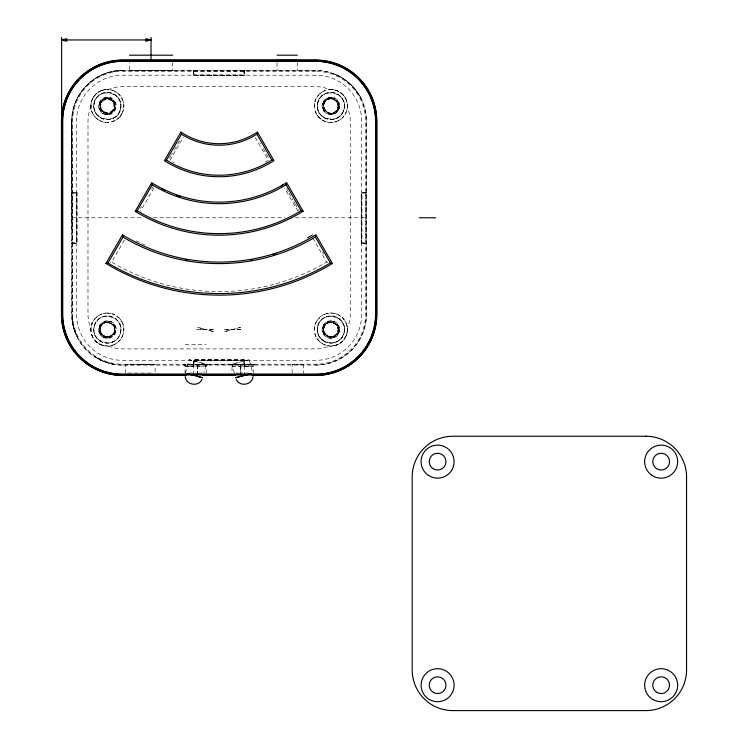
<?xml version="1.0" encoding="UTF-8"?>
<svg xmlns="http://www.w3.org/2000/svg" width="748" height="748" viewBox="0 0 748 748"><rect width="100%" height="100%" fill="white"/><g stroke="black" fill="none" stroke-linecap="round" stroke-linejoin="round"><path stroke-width="0.56" stroke-dasharray="3.74 2.81" d="M125.636 373.215L125.655 364.566L139.652 364.323M244.54 366.286L244.54 365.061M292.159 373.215L292.159 364.575L297.872 364.472L303.585 364.575L303.594 373.215M252.731 364.687L254.685 364.585L183.606 364.556L185.083 366.109L185.093 373.224M206.242 373.205L206.242 366.09L207.738 364.594L201.904 364.744M233.89 364.715L230.552 364.603L232.002 366.09L232.002 373.205M253.161 373.224L253.161 366.109L254.685 364.585M197.715 364.94L197.715 373.392M347.343 104.43L347.801 108.423A34.586 34.586 0 0 1 350.251 121.223L350.26 314.3A34.586 34.586 0 0 1 347.829 327.035L347.343 331.102M315.656 365.108A50.808 50.808 0 0 0 366.464 314.3L366.464 121.232A50.808 50.808 0 0 0 315.656 70.424L122.588 70.518A50.808 50.808 0 0 0 71.78 121.232L72.612 323.547L71.78 314.3L71.78 121.232C71.023 93.528 96.38 68.975 124.028 70.377M91.069 108.787L91.125 102.897M347.39 107.422L347.409 105.992A16.493 16.419 -6.4 0 0 330.897 89.545L326.652 90.031M123.803 330.943L123.794 328.063M123.794 107.478L123.803 104.589M99.306 103.626L101.859 99.652C98.063 102.785 98.147 109.18 101.859 112.322L99.306 108.348L99.606 109.199M115.388 108.348L112.836 112.322C116.632 109.199 116.548 102.803 112.836 99.652L115.388 103.626L115.089 102.785M99.306 327.185L101.859 323.211C98.063 326.334 98.147 332.729 101.859 335.88L99.306 331.906L99.606 332.748M115.388 331.906L112.836 335.88C116.632 332.748 116.548 326.352 112.836 323.211L115.388 327.185L115.089 326.334M322.856 103.626L325.408 99.652C321.612 102.785 321.696 109.18 325.408 112.322L322.856 108.348L323.155 109.199M338.947 108.348L336.394 112.322C340.19 109.199 340.106 102.803 336.394 99.652L338.947 103.626L338.648 102.785M322.856 327.185L325.408 323.211C321.612 326.334 321.696 332.729 325.408 335.88L322.856 331.906L323.155 332.748M338.947 331.906L336.394 335.88C340.19 332.748 340.106 326.352 336.394 323.211L338.947 327.185L338.648 326.334M91.069 326.745L91.125 332.636M314.637 103.159L314.665 108.993M314.665 326.539L314.637 332.374M100.101 330.887C97.951 317.152 120.671 322.295 113.518 333.571C110.564 338.564 102.532 337.713 100.447 332.402C96.043 316.385 122.812 321.752 112.63 334.833C121.644 325.567 102.383 315.88 100.101 328.204M323.66 328.204C321.378 337.488 336.89 340.368 338.143 330.887C340.443 321.603 324.838 318.695 323.66 328.204C326.091 315.75 344.893 325.745 336.189 334.833C343.098 328.241 332.206 317.348 325.614 324.258C318.676 330.784 329.653 341.836 336.114 334.749M112.555 334.749C107.413 340.583 97.184 333.86 100.494 326.829M324.052 326.829C321.182 333.169 329.354 339.742 334.936 335.712M347.175 108.787L346.857 110.237M123.616 332.374L123.298 333.823M123.588 108.993L122.7 112.069M347.119 332.636L346.249 335.618M185.467 373.14L189.076 359.648L206.252 364.248L203.849 373.243M91.387 325.296L91.845 323.847M314.955 101.709L316.021 98.839M315.03 324.997L316.236 321.958M91.49 101.382L92.696 98.381M122.831 335.272L121.475 338.087M346.399 111.686L345.052 114.5M122.018 113.574L121.167 115.024M345.557 337.161L343.706 339.966M140.531 208.346L141.522 206.626M151.526 189.291L152.966 186.794M169.469 158.324L170.965 155.752M171.647 154.565L172.517 153.059M174.34 149.89L181.081 138.221M154.023 187.898L140.381 211.31M169.983 160.287L183.382 137.071M124.374 240.071L111.695 262.043L110.433 262.37M93.201 321.032L95.108 318.461M316.769 97.446L318.685 94.884M317.077 320.509L320.49 316.722M93.547 96.922L96.922 93.182M344.164 115.828L342.004 118.212M120.587 339.405L118.427 341.789M112.555 111.2C119.652 104.757 108.582 93.752 102.065 100.7C95.108 107.226 106.123 118.296 112.555 111.2C103.308 120.334 93.855 100.961 106.01 98.745C112.826 97.184 117.623 106.459 112.63 111.274C122.392 99.587 98.456 92.285 100.101 107.329C100.868 112.331 107.235 115.061 111.377 112.153M336.114 111.2C343.21 104.757 332.14 93.752 325.614 100.7C318.667 107.226 329.672 118.296 336.114 111.2C326.1 120.755 317.068 98.988 330.897 98.512C337.376 98.325 340.602 106.861 336.189 111.274C344.65 102.822 328.073 92.659 324.052 103.28C321.191 109.563 329.344 116.221 334.936 112.153M193.367 70.518L193.367 75.679L244.531 75.679L244.531 70.424M76.782 192.619L71.873 192.367M244.39 70.377L244.269 75.426M71.743 243.39L77.044 243.53L71.873 243.53M193.62 365.033L193.545 360.031L244.353 360.031L244.353 365.108L244.531 359.853L244.54 373.392M366.389 192.619L361.387 192.545L361.387 243.352L366.464 243.352M366.38 243.53L361.209 243.53L366.511 243.39M119.026 117.67L116.379 119.811M342.575 341.219L339.966 343.341M319.817 93.743L322.388 91.845M96.24 317.32L98.801 315.413M340.77 119.231L338.059 120.867M117.184 342.808L114.472 344.445M125.655 364.585L155.107 364.575L155.107 373.215M98.278 92.191L101.27 90.639M321.864 315.721L324.819 314.188M96.997 77.343L97.969 76.735M312.664 234.844L310.944 235.854A178.968 178.968 0 0 0 312.636 234.788L306.026 238.612M307.905 237.612L312.655 234.863M111.377 335.712C106.796 338.947 99.783 335.197 99.98 329.541M114.93 120.662L107.347 122.504M338.451 344.23L335.506 345.398M100.195 314.665L101.625 314.057M323.781 91.097L325.202 90.489M90.901 105.992A16.493 16.419 83.6 0 1 107.347 89.47L109.853 89.059A34.586 34.586 0 0 1 122.588 86.637L315.656 86.628A34.586 34.586 0 0 1 328.391 89.059L329.625 89.526M333.991 345.763L328.466 346.446A34.586 34.586 0 0 1 315.665 348.886L122.588 348.905A34.586 34.586 0 0 1 109.853 346.474L107.347 346.053L108.712 345.997M336.628 121.475L333.73 122.261M113.042 345.043L110.143 345.819M234.405 373.243L231.992 364.248L238.219 362.565M243.745 361.106L249.168 359.648L252.787 373.14M102.747 90.134L105.795 89.554M240.697 327.344L223.867 331.841L240.267 327.456M326.362 313.664L329.419 313.094M103.074 313.599L105.954 313.094M249.131 359.648L231.992 364.248M303.585 364.585L301.818 364.65M230.506 364.566L240.576 364.398L240.576 373.028M185.121 366.081L206.205 366.081M254.638 364.594L253.479 364.659M232.039 366.081L253.123 366.081M206.186 366.127L191.544 366.277M253.095 366.127L249.841 366.249M207.205 364.678L207.692 364.603L200.698 364.753M107.347 114.369L110.826 113.612L106.151 114.285L107.347 114.369L104.14 113.733M330.897 114.369L334.384 113.612L329.709 114.285L330.897 114.369L327.689 113.733M107.347 337.928L110.826 337.17L106.151 337.844L107.347 337.928L104.14 337.292M330.897 337.928L334.384 337.17L329.709 337.844L330.897 337.928L327.689 337.292M332.299 122.448L330.897 122.504M127.721 373.065L153.022 373.065M253.048 364.678L252.029 364.697M252.572 364.687L251.225 364.715M251.637 364.706L249.383 364.734M249.458 366.249L248.635 366.258M235.695 373.065L239.379 373.037M250.103 364.734L245.494 364.762M248.214 366.268L246.943 366.277M189.74 373.056L192.554 373.037M248.617 364.744L249.131 364.744M201.502 364.744L199.015 364.762M248.093 364.744L247.56 364.753M240.996 329.55L223.596 329.541L230.571 329.531M200.277 364.753L192.722 364.762M246.868 366.277L238.369 366.277M246.821 364.753L244.531 364.762M330.812 89.48L333.991 89.769M240.547 329.55L235.564 329.55M122.588 70.377L315.656 70.424A50.714 50.714 0 0 1 366.38 121.232L366.38 314.3A50.714 50.714 0 0 1 315.656 365.024L122.588 365.155A50.808 50.808 0 0 1 71.78 314.3M244.531 75.501L193.545 75.501L193.545 70.424M193.367 75.679L244.531 75.679M361.209 243.53L361.209 192.367L366.38 192.367M71.78 217.771L142.831 217.771M153.312 217.771L284.932 217.771M295.413 217.771L366.464 217.771M71.78 243.352L76.866 243.352L76.866 192.545L71.864 192.619M203.895 329.531L196.92 329.541L214.676 329.541L208.29 329.55M185.093 344.519L206.242 344.519M193.367 365.024L193.367 359.853L244.531 359.853M244.269 360.106L193.367 359.853M140.372 364.323L155.088 364.566M245.204 364.762L240.099 364.762M195.415 373.028L196.415 373.028M242.081 373.028L243.081 373.028M198.052 364.398L207.738 364.566M240.529 364.762L238.173 364.753M193.713 364.762L188.992 364.734M239.454 364.762L236.546 364.744M192.236 364.753L183.606 364.594L188.561 364.734M245.877 373.037L248.673 373.056M237.761 364.753L230.524 364.594M199.192 373.037L202.549 373.065M191.31 366.277L189.824 366.268M236.153 364.744L235.209 364.734M189.403 366.258L185.177 366.127M294.039 364.65L292.225 364.594M107.347 89.48L108.712 89.536M330.897 313.029L332.299 313.094M107.347 313.029L113.425 314.188M235.153 366.24L232.048 366.118M329.531 345.997L326.652 345.501M105.954 122.448L103.074 121.943M329.419 122.438L326.362 121.868M105.795 345.978L102.747 345.398M231.038 364.678L230.552 364.603M110.143 89.713L113.042 90.489M333.73 313.272L336.628 314.057M298.153 211.31L284.567 188.281M327.904 262.314L326.642 261.996A209.066 209.066 0 0 1 219.127 291.589A209.066 209.066 0 0 1 111.667 262.081M203.372 328.886L197.22 327.25L214.377 331.841L208.786 330.354M196.892 361.752L189.113 359.657M199.23 362.35L206.252 364.248M335.506 90.134L338.517 91.34M325.202 345.043L323.781 344.445M101.625 121.475L100.195 120.867M324.819 121.344L321.864 119.811M101.27 344.893L98.278 343.341M114.93 314.88L112.677 313.917L119.026 317.872M334.365 73.987C345.651 78.493 355.188 87.105 360.788 97.895L355.104 89.208L347.689 81.784M136.089 240.809L144.962 245.073M114.472 91.097L117.184 92.724M338.059 314.665L340.77 316.301M322.388 343.697L319.817 341.789M98.801 120.119L96.24 118.212M339.966 92.191L342.575 94.313M320.49 118.81L318.078 116.398M96.922 342.35L93.547 338.61M118.427 93.743L120.587 96.127M342.004 317.32L344.164 319.705M318.685 340.649L316.769 338.087M95.108 117.071L93.201 114.5M343.706 95.566L345.557 98.381M120.166 319.134L122.018 321.958M121.475 97.446L122.831 100.26M345.052 321.032L346.399 323.847M259.743 142.494L260.444 143.709M263.249 148.562L269.299 159.034M286.4 188.533L288.251 191.731M288.943 192.937L292.851 199.697M294.02 201.726L294.74 202.979M295.217 203.802L299.106 210.543M322.65 252.132L323.65 253.862M255.236 137.529L268.345 160.231A92.986 92.986 0 0 1 264.343 162.597M312.72 237.883L326.642 261.996M92.696 337.161L91.49 334.15M316.236 113.574L315.03 110.536M316.021 336.703L314.955 333.823M92.453 113.116L91.387 110.237M346.249 99.914L347.119 102.897M122.7 323.463L123.588 326.539M123.298 101.709L123.616 103.159M346.857 325.296L347.175 326.745M347.353 328.176L347.409 329.541A16.512 16.512 0 0 1 322.64 343.846A16.512 16.512 0 0 1 322.64 315.245A16.512 16.512 0 0 1 347.409 329.541M90.835 105.992L90.443 108.423A34.586 34.586 0 0 0 87.993 121.232L87.984 314.3A34.586 34.586 0 0 0 90.415 327.035L90.835 329.541A16.493 16.419 -6.4 0 0 107.347 345.987M240.538 365.529L240.538 373.392M71.743 121.232L71.78 229.832M297.367 62.477L297.367 70.621M277.041 62.477L277.041 70.621M244.353 70.424L244.353 75.501M243.764 364.519L243.764 360.62L194.134 360.62L194.134 364.519M240.94 364.781L240.94 373.392M197.668 364.407L197.668 373.028M197.313 364.781L197.313 373.392M193.723 70.424L193.723 75.501M193.667 364.407L193.713 373.392M172.638 62.477L172.638 70.695L129.451 70.695L129.451 62.477M77.044 192.367L77.044 243.53M173.975 162.634A92.986 92.986 0 0 1 172.629 161.877M347.343 329.541A16.493 16.419 83.6 0 1 330.897 346.062M122.588 365.024A50.714 50.714 0 0 1 71.873 314.3L71.873 121.232A50.714 50.714 0 0 1 122.588 70.518M94.108 103.542C90.246 120.419 118.137 125.664 120.587 108.441C124.448 91.565 96.557 86.319 94.108 103.542M94.108 327.091C90.246 343.968 118.137 349.213 120.587 331.99C124.448 315.114 96.557 309.868 94.108 327.091M317.657 103.542C313.805 120.419 341.696 125.664 344.136 108.441C347.998 91.565 320.107 86.319 317.657 103.542M317.657 327.091C313.805 343.968 341.696 349.213 344.136 331.99C347.998 315.114 320.107 309.868 317.657 327.091M92.397 322.538L91.537 324.782L92.397 322.538M121.746 114.07L120.166 116.398L121.746 114.07M104.14 98.24C106.842 97.156 118.951 98.184 104.14 98.24M327.689 98.24C330.392 97.156 342.509 98.184 327.689 98.24M104.14 321.799C106.842 320.705 118.951 321.734 104.14 321.799M327.689 321.799C330.392 320.705 342.509 321.734 327.689 321.799M243.764 71.013L194.134 71.013L194.134 74.922L243.764 74.922L243.764 71.013M315.656 71.312L122.588 71.312A49.92 49.92 0 0 0 72.668 121.232L72.668 314.3A49.92 49.92 0 0 0 122.588 364.22L315.656 364.22A49.92 49.92 0 0 0 365.576 314.3L365.576 121.232A49.92 49.92 0 0 0 315.656 71.312M315.656 75.193L122.588 75.193A46.039 46.039 0 0 0 76.548 121.232L76.548 314.3A46.039 46.039 0 0 0 122.588 360.34L315.656 360.34A46.039 46.039 0 0 0 361.705 314.3L361.705 121.232A46.039 46.039 0 0 0 315.656 75.193M76.277 193.124L72.369 193.124L72.369 242.763L76.277 242.763L76.277 193.124M365.875 193.124L361.976 193.124L361.976 242.763L365.875 242.763L365.875 193.124M113.341 364.267L103.888 361.546L94.781 356.833L103.888 361.546L113.341 364.267M318.601 117.006L317.077 115.024L318.601 117.006M77.455 337.638L73.734 328.279L77.455 337.638M75.37 332.991L72.65 323.538L75.37 332.991M100.503 117.838A13.688 13.688 0 0 0 121.036 105.992A13.688 13.688 0 0 0 100.503 94.136A13.688 13.688 0 0 0 100.503 117.838M99.465 340.733A13.688 13.688 0 0 0 120.98 330.775A13.688 13.688 0 0 0 101.597 317.124A13.688 13.688 0 0 0 99.465 340.733M324.062 117.838A13.688 13.688 0 0 0 344.585 105.992A13.688 13.688 0 0 0 324.062 94.136A13.688 13.688 0 0 0 324.062 117.838M327.213 112.368A7.368 7.368 0 0 0 338.264 105.992A7.368 7.368 0 0 0 327.213 99.606A7.368 7.368 0 0 0 327.213 112.368M339.77 106.02A8.836 8.836 0 0 0 330.897 97.175A8.836 8.836 0 0 0 322.033 106.02A8.836 8.836 0 0 0 330.897 114.855A8.836 8.836 0 0 0 339.77 106.02M324.165 117.651A13.464 13.464 0 0 0 344.361 105.992A13.464 13.464 0 0 0 324.165 94.332A13.464 13.464 0 0 0 324.165 117.651M326.783 111.835A7.143 7.143 0 0 0 338.021 106.637A7.143 7.143 0 0 0 327.895 99.503A7.143 7.143 0 0 0 326.783 111.835M103.663 335.927A7.368 7.368 0 0 0 114.715 329.541A7.368 7.368 0 0 0 103.663 323.164A7.368 7.368 0 0 0 103.663 335.927M102.607 337.011A8.836 8.836 0 0 0 116.202 329.98A8.836 8.836 0 0 0 103.318 321.715A8.836 8.836 0 0 0 102.607 337.011M99.596 340.555A13.464 13.464 0 0 0 120.755 330.756A13.464 13.464 0 0 0 101.691 317.33A13.464 13.464 0 0 0 99.596 340.555M103.776 335.73A7.143 7.143 0 0 0 114.491 329.541A7.143 7.143 0 0 0 103.776 323.351A7.143 7.143 0 0 0 103.776 335.73M103.663 112.368A7.368 7.368 0 0 0 114.715 105.992A7.368 7.368 0 0 0 103.663 99.606A7.368 7.368 0 0 0 103.663 112.368M102.607 113.453A8.836 8.836 0 0 0 116.202 106.422A8.836 8.836 0 0 0 103.318 98.166A8.836 8.836 0 0 0 102.607 113.453M100.615 117.651A13.464 13.464 0 0 0 120.811 105.992A13.464 13.464 0 0 0 100.615 94.332A13.464 13.464 0 0 0 100.615 117.651M103.776 112.181A7.143 7.143 0 0 0 114.491 105.992A7.143 7.143 0 0 0 103.776 99.802A7.143 7.143 0 0 0 103.776 112.181M327.213 335.927A7.368 7.368 0 0 0 338.264 329.541A7.368 7.368 0 0 0 327.213 323.164A7.368 7.368 0 0 0 327.213 335.927M339.77 329.569A8.836 8.836 0 0 0 330.897 320.733A8.836 8.836 0 0 0 322.033 329.569A8.836 8.836 0 0 0 330.897 338.405A8.836 8.836 0 0 0 339.77 329.569M324.165 341.2A13.464 13.464 0 0 0 344.361 329.541A13.464 13.464 0 0 0 324.165 317.881A13.464 13.464 0 0 0 324.165 341.2M323.024 340.733A13.688 13.688 0 0 0 344.529 330.775A13.688 13.688 0 0 0 325.146 317.124A13.688 13.688 0 0 0 323.024 340.733M327.325 335.73A7.143 7.143 0 0 0 338.049 329.541A7.143 7.143 0 0 0 327.325 323.351A7.143 7.143 0 0 0 327.325 335.73M322.64 120.288A16.512 16.512 0 0 0 347.409 105.992A16.512 16.512 0 0 0 322.64 91.686A16.512 16.512 0 0 0 322.64 120.288M99.091 120.306A16.512 16.512 0 0 0 123.859 106.01A16.512 16.512 0 0 0 99.091 91.705A16.512 16.512 0 0 0 99.091 120.306M99.091 343.846A16.512 16.512 0 0 0 123.859 329.541A16.512 16.512 0 0 0 99.091 315.245A16.512 16.512 0 0 0 99.091 343.846M103.159 113.247A8.387 8.387 0 0 0 115.734 105.992A8.387 8.387 0 0 0 103.159 98.727A8.387 8.387 0 0 0 103.159 113.247M326.708 113.247A8.387 8.387 0 0 0 339.283 105.992A8.387 8.387 0 0 0 326.708 98.727A8.387 8.387 0 0 0 326.708 113.247M326.708 336.806A8.387 8.387 0 0 0 339.283 329.541A8.387 8.387 0 0 0 326.708 322.285A8.387 8.387 0 0 0 326.708 336.806M103.159 336.806A8.387 8.387 0 0 0 115.734 329.541A8.387 8.387 0 0 0 103.159 322.285A8.387 8.387 0 0 0 103.159 336.806M104.047 111.733A6.601 6.601 0 0 0 113.948 106.01A6.601 6.601 0 0 0 104.047 100.288A6.601 6.601 0 0 0 104.047 111.733"/><path stroke-width="1.12" d="M244.54 374.29L244.54 373.617M253.02 376.618C252.394 385.07 239.538 387.193 236.228 379.386M257.078 133.331L256.957 133.864M286.437 183.382L286.091 184.756L301.089 210.74L302.407 211.076M315.693 235.611L315.347 236.966L330.345 262.941L331.673 263.277M202.025 379.386C198.706 387.193 185.859 385.07 185.224 376.618M105.926 263.52L122.448 234.909M135.93 211.132L137.183 210.805L152.246 184.812L151.919 183.512M165.158 160.493L166.458 160.175L181.455 134.219L181.109 132.789M122.635 235.667L122.99 237.023L107.993 262.987L106.665 263.333M235.938 377.656L244.97 375.225M245.765 375.038L250.87 373.663L248.14 374.374M235.611 377.749L251.076 373.607M137.183 210.805L137.249 210.796A157.809 157.809 0 0 0 219.127 233.638A157.8 157.8 0 0 0 301.098 210.749M61.617 39.943L66.703 38.672L66.703 41.215L61.617 39.943L151.04 39.943L145.963 41.215L145.963 38.672L151.04 39.943M166.458 160.175L166.477 160.166A99.624 99.624 0 0 0 271.861 160.109L273.17 160.437M303.277 374.823L305.1 374.729L290.673 374.729L292.571 374.823M250.935 374.879L254.666 374.72L240.576 374.552L240.576 373.598M249.552 374.898L230.515 374.757L240.071 374.561M300.761 374.851L300.266 374.86M299.761 374.86L295.825 374.86M193.162 374.552L183.597 374.72L207.748 374.757L193.667 374.552L193.667 373.598M129.451 55.184L172.638 55.184M277.041 55.184L297.367 55.184M315.656 60.223L122.588 60.223A61.009 61.009 0 0 0 61.579 121.232L61.579 314.3A60.971 60.971 0 0 0 122.588 375.272L186.215 375.272M277.041 60.457L297.367 60.457M129.451 60.532L172.638 60.532M419.207 217.771L435.719 217.771M235.583 375.272L202.671 375.272L235.583 375.44M315.656 375.272L252.029 375.272L315.656 375.318A61.009 61.009 0 0 0 376.674 314.3L376.627 121.232A60.971 60.971 0 0 0 315.656 60.261M186.215 375.44L122.588 375.44A61.14 61.14 0 0 1 61.448 314.3L61.448 121.232A61.14 61.14 0 0 1 122.588 60.092L315.656 60.092A61.14 61.14 0 0 1 376.805 121.232L376.805 314.3A61.14 61.14 0 0 1 315.656 375.44M294.59 374.851L293.758 374.841M187.168 373.607L202.633 377.749L197.21 376.281M271.861 160.109L256.882 134.144A69.816 69.816 0 0 1 181.549 134.229L181.455 134.219M303.155 211.263L286.624 182.634A126.599 126.599 0 0 1 151.704 182.708L135.182 211.319A159.539 159.539 0 0 0 303.146 211.245M152.227 184.747L152.246 184.812A127.955 127.955 0 0 0 286.091 184.756M197.715 374.701L197.715 373.691M244.577 373.598L244.577 374.533M240.94 373.673L240.94 374.907M197.668 373.598L197.668 374.533M197.313 373.673L197.313 374.907M151.04 37.4L151.04 61.645M61.617 37.4L61.617 118.689M122.476 234.853A185.139 185.139 0 0 0 315.852 234.797L332.411 263.474A218.107 218.107 0 0 1 105.973 263.446M276.461 253.348A180.184 180.184 0 0 1 272.721 254.554M252.581 259.547A180.184 180.184 0 0 1 250.505 259.921M187.767 259.921A180.193 180.193 0 0 1 185.7 259.547M283.043 184.803A121.531 121.531 0 0 1 281.267 185.887M179.847 196.462A121.531 121.531 0 0 1 176.865 195.396M165.308 190.413A121.531 121.531 0 0 1 161.596 188.505M107.964 263.034A216.275 216.275 0 0 0 219.127 293.562A216.275 216.275 0 0 0 330.373 262.978M122.971 237.051A186.402 186.402 0 0 0 219.127 263.595A186.402 186.402 0 0 0 315.366 236.994M180.941 132.059L164.42 160.68A101.289 101.289 0 0 0 273.927 160.642L257.396 132.003A68.395 68.395 0 0 1 180.941 132.059M124.131 374.729L156.631 374.739L124.131 374.729M315.656 61.149L122.588 61.149A60.083 60.083 0 0 0 62.505 121.232L62.505 314.3A60.083 60.083 0 0 0 122.588 374.383L315.656 374.383A60.083 60.083 0 0 0 375.739 314.3L375.739 121.232A60.083 60.083 0 0 0 315.656 61.149M315.656 61.327L122.588 61.327A59.905 59.905 0 0 0 62.682 121.232L62.682 314.3A59.905 59.905 0 0 0 122.588 374.206L315.656 374.206A59.905 59.905 0 0 0 375.561 314.3L375.561 121.232A59.905 59.905 0 0 0 315.656 61.327M645.907 436.243L452.839 436.243A40.644 40.644 0 0 0 412.195 476.887L412.195 669.956A40.644 40.644 0 0 0 452.839 710.6L645.907 710.6A40.644 40.644 0 0 0 686.552 669.956L686.552 476.887A40.644 40.644 0 0 0 645.907 436.243M187.982 373.804L187.383 373.645L191.684 374.823L187.982 373.804M429.343 699.492A16.512 16.512 0 0 0 454.111 685.196A16.512 16.512 0 0 0 429.343 670.9A16.512 16.512 0 0 0 429.343 699.492M433.401 692.461A8.387 8.387 0 0 0 445.976 685.196A8.387 8.387 0 0 0 433.401 677.94A8.387 8.387 0 0 0 433.401 692.461M651.891 475.317A16.512 16.512 0 0 0 677.623 462.825A16.512 16.512 0 0 0 653.939 446.79A16.512 16.512 0 0 0 651.891 475.317M656.454 468.585A8.387 8.387 0 0 0 669.516 462.245A8.387 8.387 0 0 0 657.483 454.101A8.387 8.387 0 0 0 656.454 468.585M652.892 699.492A16.512 16.512 0 0 0 677.66 685.196A16.512 16.512 0 0 0 652.892 670.9A16.512 16.512 0 0 0 652.892 699.492M656.959 692.461A8.387 8.387 0 0 0 669.535 685.196A8.387 8.387 0 0 0 656.959 677.94A8.387 8.387 0 0 0 656.959 692.461M428.342 475.317A16.512 16.512 0 0 0 454.064 462.825A16.512 16.512 0 0 0 430.381 446.79A16.512 16.512 0 0 0 428.342 475.317M432.896 468.585A8.387 8.387 0 0 0 445.958 462.245A8.387 8.387 0 0 0 433.934 454.101A8.387 8.387 0 0 0 432.896 468.585"/></g></svg>
